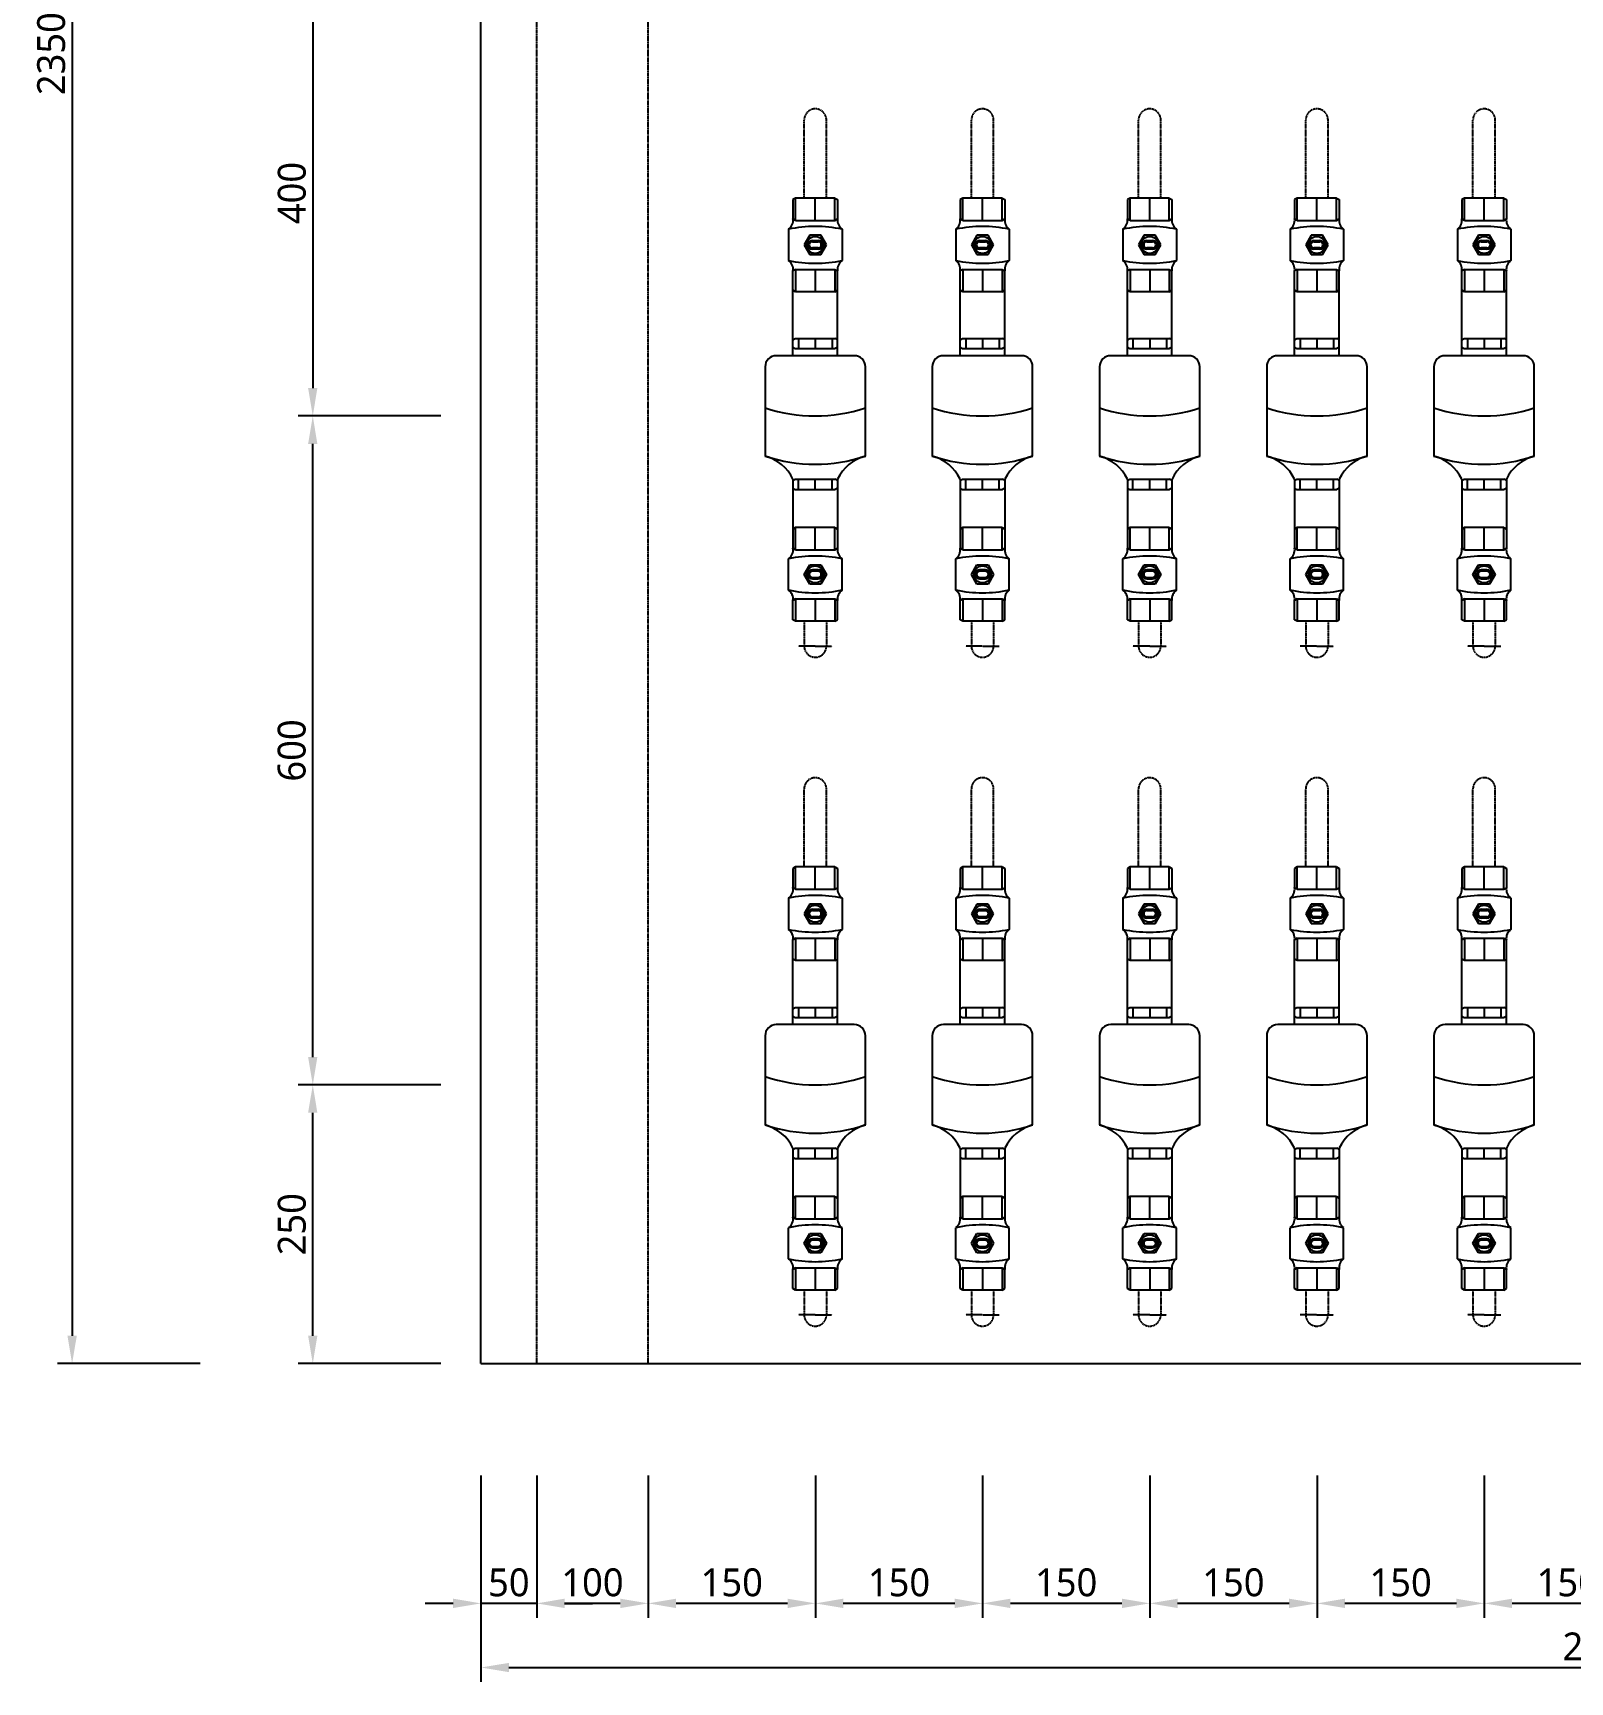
# Model space of a CAD drawing. Header units: millimetres. Extents: x -9013 to 516, y -36629 to 6082.
# Drawn here: x -5500 to -4121, y -28510 to -27031 of the extents above; entities that cross this region are included whole.
import ezdxf

# ---------------------------------------------------------------- set-up
doc = ezdxf.new("R2010")
doc.units = ezdxf.units.MM
doc.header["$LTSCALE"] = 0.05
for name, pattern in [('CENTER', [50.8, 31.75, -6.35, 6.35, -6.35]), ('CENTER2', [28.575, 19.05, -3.175, 3.175, -3.175]), ('DASHDOT', [0.618421, 0.309211, -0.154605, 0, -0.154605])]:
    doc.linetypes.add(name, pattern=pattern)
doc.layers.get('0').update_dxf_attribs({"lineweight": 18})
doc.layers.get('Defpoints').update_dxf_attribs({"color": 140, "lineweight": 18})
for name, color, linetype in [('1CO', 4, 'Continuous'), ('2CONC', 4, 'Continuous'), ('HVAL___2CO', 7, 'Continuous'), ('HWAT__3CO', 1, 'Continuous'), ('HWAT___1DD', 4, 'DASHDOT'), ('HWAT___5CS', 3, 'CENTER2')]:
    doc.layers.add(name, color=color, linetype=linetype)
doc.layers.add('G-Anno-Std-Cntr', color=1, linetype='CENTER2', lineweight=18)
doc.styles.add('trebuchet_MS', font='trebuc.ttf')
doc.dimstyles.new('MGP', dxfattribs={"dimtxt": 2.5, "dimasz": 2.5, "dimexe": 1.25, "dimexo": 0.625, "dimtad": 1, "dimdec": 0, "dimtxsty": 'trebuchet_MS', "dimcen": 2.5, "dimclrt": 7, "dimadec": 0, "dimazin": 0, "dimtfac": 1, "dimtdec": 0, "dimtmove": 0, "dimatfit": 3, "dimfxl": 1.148294, "dimfxlon": 1, "dimarcsym": 2})

# ---------------------------------------------------------------- blocks, each defined once
blk = doc.blocks.new('*D585')
at = {"color": 0, "lineweight": -2, "transparency": 16777216}
for p, q in [((-5097.8, -28382.5), (-5097.8, -28510.3)), ((-3082.8, -28382.5), (-3082.8, -28510.3)), ((-5072.8, -28497.3), (-3107.8, -28497.3))]:
    blk.add_line(p, q, dxfattribs=at)
at = {"color": 0, "transparency": 16777216}
for points in [[(-5072.8, -28493.2), (-5072.8, -28501.5), (-5097.8, -28497.3)], [(-3107.8, -28493.2), (-3107.8, -28501.5), (-3082.8, -28497.3)]]:
    blk.add_solid(points, dxfattribs=at)
at = {"layer": 'Defpoints', "color": 0, "transparency": 16777216}
for p in [(-3082.8, -28165.4), (-5097.8, -28185.8), (-3082.8, -28497.3)]:
    blk.add_point(p, dxfattribs=at)
at = {"color": 7, "transparency": 16777216, "insert": (-4090.3, -28478.6), "char_height": 25, "attachment_point": 5, "style": 'trebuchet_MS'}
blk.add_mtext('2015', dxfattribs=at)
blk = doc.blocks.new('*D586')
at = {"color": 0, "lineweight": -2, "transparency": 16777216}
for p, q in [((-5349.8, -25874.7), (-5477.6, -25874.7)), ((-5464.6, -25899.7), (-5464.6, -28199.7)), ((-5349.8, -28224.7), (-5477.6, -28224.7))]:
    blk.add_line(p, q, dxfattribs=at)
at = {"color": 0, "transparency": 16777216}
for points in [[(-5468.8, -25899.7), (-5460.4, -25899.7), (-5464.6, -25874.7)], [(-5468.8, -28199.7), (-5460.4, -28199.7), (-5464.6, -28224.7)]]:
    blk.add_solid(points, dxfattribs=at)
at = {"layer": 'Defpoints', "color": 0, "transparency": 16777216}
for p in [(-5097.8, -25874.7), (-5464.6, -28224.7), (-5097.8, -28224.7)]:
    blk.add_point(p, dxfattribs=at)
at = {"color": 7, "transparency": 16777216, "insert": (-5483.3, -27049.7), "char_height": 25, "attachment_point": 5, "rotation": 90, "style": 'trebuchet_MS'}
blk.add_mtext('2350', dxfattribs=at)
blk = doc.blocks.new('h-meter')
at = {"layer": 'HVAL___2CO'}
for p, q in [((-25.4, 45), (-105.4, 45)), ((-15.4, -35), (-15.4, 35)), ((-134.2, 20), (-135.4, 17.9)), ((-135.4, 17.9), (-135.4, -17.9)), ((-135.4, 15), (-126.2, 15)), ((-126.2, 20), (-134.2, 20)), ((-127.4, 20), (-126.2, 17.9)), ((-126.2, 17.9), (-126.2, -17.9)), ((-15.4, 20), (-1.2, 20)), ((-7.9, 20), (-9.1, 17.9)), ((-9.1, 17.9), (-9.1, -17.9)), ((0, 15), (-9.1, 15)), ((-1.2, 20), (0, 17.9)), ((0, 17.9), (0, -17.9)), ((-135.4, 0), (-126.2, 0)), ((0, 0), (-9.1, 0)), ((-135.4, -15), (-126.2, -15)), ((-134.2, -20), (-135.4, -17.9)), ((-126.2, -20), (-134.2, -20)), ((-127.4, -20), (-126.2, -17.9)), ((-15.4, -20), (-1.2, -20)), ((0, -15), (-9.1, -15)), ((-7.9, -20), (-9.1, -17.9)), ((-1.2, -20), (0, -17.9)), ((-105.4, -45), (-25.4, -45))]:
    blk.add_line(p, q, dxfattribs=at)
for centre, radius, start, end in [((-142.6, 54.8), 38.4, 295.1026, 345.2121), ((28.2, 0), 141, 161.3868, 198.6132), ((71.5, 0), 141, 161.3868, 198.6132), ((-25.4, 35), 10, 0, 90), ((-142.6, -54.8), 38.4, 14.7879, 64.8974), ((-25.4, -35), 10, 270, 0)]:
    blk.add_arc(centre, radius, start, end, dxfattribs=at)
blk = doc.blocks.new('water meter v')
at = {"layer": 'HVAL___2CO'}
h = blk.add_hatch(color=256, dxfattribs=at)
h.paths.add_polyline_path([(-5839.1, 3714.4), (-5829.1, 3714.4), (-5824.1, 3705.7), (-5829.1, 3697), (-5839.1, 3697), (-5844.1, 3705.7)])
h.paths.add_polyline_path([(-5834.1, 3698.1, 1), (-5834.1, 3713.3, 1)], flags=16)
h.paths.add_polyline_path([(-5836.7, 3701.7), (-5831.5, 3701.7, 1), (-5831.5, 3709.7), (-5836.7, 3709.7, 1)], flags=0)
h.paths.add_polyline_path([(-5836.7, 3702.9), (-5831.5, 3702.9, 1), (-5831.5, 3708.5), (-5836.7, 3708.5, 1)], flags=0)
h = blk.add_hatch(color=256, dxfattribs=at)
h.paths.add_polyline_path([(-5836.7, 3701.7, -1), (-5836.7, 3709.7), (-5831.5, 3709.7, -1), (-5831.5, 3701.7)])
h.paths.add_polyline_path([(-5831.5, 3702.9, 1), (-5831.5, 3708.5), (-5836.7, 3708.5, 1), (-5836.7, 3702.9)], flags=16)
h = blk.add_hatch(color=256, dxfattribs=at)
h.paths.add_polyline_path([(-5839.1, 3401.4), (-5829.1, 3401.4), (-5824.1, 3410.1), (-5829.1, 3418.8), (-5839.1, 3418.8), (-5844.1, 3410.1)])
h.paths.add_polyline_path([(-5834.1, 3417.7, -1), (-5834.1, 3402.5, -1)], flags=16)
h.paths.add_polyline_path([(-5836.7, 3414.1), (-5831.5, 3414.1, -1), (-5831.5, 3406.1), (-5836.7, 3406.1, -1)], flags=0)
h.paths.add_polyline_path([(-5836.7, 3412.9), (-5831.5, 3412.9, -1), (-5831.5, 3407.3), (-5836.7, 3407.3, -1)], flags=0)
h = blk.add_hatch(color=256, dxfattribs=at)
h.paths.add_polyline_path([(-5836.7, 3414.1, 1), (-5836.7, 3406.1), (-5831.5, 3406.1, 1), (-5831.5, 3414.1)])
h.paths.add_polyline_path([(-5831.5, 3412.9, -1), (-5831.5, 3407.3), (-5836.7, 3407.3, -1), (-5836.7, 3412.9)], flags=16)
for p, q in [((-5851.7, 3747.7), (-5854.1, 3746.3)), ((-5854.1, 3746.3), (-5854.1, 3729.1)), ((-5816.5, 3747.7), (-5851.7, 3747.7)), ((-5851.7, 3727.7), (-5851.7, 3747.7)), ((-5834.1, 3727.7), (-5834.1, 3747.7)), ((-5816.5, 3747.7), (-5814.1, 3746.3)), ((-5816.5, 3727.7), (-5816.5, 3747.7)), ((-5814.1, 3746.3), (-5814.1, 3729.1)), ((-5851.7, 3727.7), (-5854.1, 3729.1)), ((-5851.7, 3727.7), (-5816.5, 3727.7)), ((-5816.5, 3727.7), (-5814.1, 3729.1)), ((-5858.1, 3719.7), (-5858.1, 3691.7)), ((-5839.1, 3714.4), (-5844.1, 3705.7)), ((-5829.1, 3714.4), (-5839.1, 3714.4)), ((-5824.1, 3705.7), (-5829.1, 3714.4)), ((-5810.1, 3719.7), (-5810.1, 3691.7)), ((-5844.1, 3705.7), (-5839.1, 3697)), ((-5836.7, 3709.7), (-5831.5, 3709.7)), ((-5836.7, 3708.5), (-5831.5, 3708.5)), ((-5831.5, 3702.9), (-5836.7, 3702.9)), ((-5831.5, 3701.7), (-5836.7, 3701.7)), ((-5829.1, 3697), (-5824.1, 3705.7)), ((-5851.7, 3683.7), (-5854.1, 3682.3)), ((-5851.7, 3683.7), (-5851.7, 3663.7)), ((-5851.7, 3683.7), (-5816.5, 3683.7)), ((-5839.1, 3697), (-5829.1, 3697)), ((-5834.1, 3683.7), (-5834.1, 3663.7)), ((-5816.5, 3683.7), (-5816.5, 3663.7)), ((-5816.5, 3683.7), (-5814.1, 3682.3)), ((-5854.1, 3665.1), (-5854.1, 3682.3)), ((-5814.1, 3665.1), (-5814.1, 3682.3)), ((-5851.7, 3663.7), (-5854.1, 3665.1)), ((-5816.5, 3663.7), (-5851.7, 3663.7)), ((-5816.5, 3663.7), (-5814.1, 3665.1)), ((-5851.7, 3452.1), (-5854.1, 3450.7)), ((-5854.1, 3450.7), (-5854.1, 3433.5)), ((-5816.5, 3452.1), (-5851.7, 3452.1)), ((-5851.7, 3432.1), (-5851.7, 3452.1)), ((-5834.1, 3432.1), (-5834.1, 3452.1)), ((-5816.5, 3452.1), (-5814.1, 3450.7)), ((-5816.5, 3432.1), (-5816.5, 3452.1)), ((-5814.1, 3450.7), (-5814.1, 3433.5)), ((-5851.7, 3432.1), (-5854.1, 3433.5)), ((-5851.7, 3432.1), (-5816.5, 3432.1)), ((-5816.5, 3432.1), (-5814.1, 3433.5)), ((-5858.1, 3396.1), (-5858.1, 3424.1)), ((-5844.1, 3410.1), (-5839.1, 3418.8)), ((-5839.1, 3418.8), (-5829.1, 3418.8)), ((-5829.1, 3418.8), (-5824.1, 3410.1)), ((-5810.1, 3396.1), (-5810.1, 3424.1)), ((-5839.1, 3401.4), (-5844.1, 3410.1)), ((-5831.5, 3414.1), (-5836.7, 3414.1)), ((-5831.5, 3412.9), (-5836.7, 3412.9)), ((-5836.7, 3407.3), (-5831.5, 3407.3)), ((-5836.7, 3406.1), (-5831.5, 3406.1)), ((-5824.1, 3410.1), (-5829.1, 3401.4)), ((-5851.7, 3388.1), (-5854.1, 3386.7)), ((-5851.7, 3388.1), (-5851.7, 3368.1)), ((-5851.7, 3388.1), (-5816.5, 3388.1)), ((-5829.1, 3401.4), (-5839.1, 3401.4)), ((-5834.1, 3388.1), (-5834.1, 3368.1)), ((-5816.5, 3388.1), (-5814.1, 3386.7)), ((-5816.5, 3388.1), (-5816.5, 3368.1)), ((-5854.1, 3369.5), (-5854.1, 3386.7)), ((-5814.1, 3369.5), (-5814.1, 3386.7)), ((-5851.7, 3368.1), (-5854.1, 3369.5)), ((-5816.5, 3368.1), (-5851.7, 3368.1)), ((-5816.5, 3368.1), (-5814.1, 3369.5))]:
    blk.add_line(p, q, dxfattribs=at)
for centre in [(-5834.1, 3705.7), (-5834.1, 3410.1)]:
    blk.add_circle(centre, 7.6, dxfattribs=at)
for centre, radius, start, end in [((-5863.8, 3727.7), 9.8, 305.5591, 8.2752), ((-5804.4, 3727.7), 9.8, 171.7248, 234.4409), ((-5834.1, 3606.5), 115.7, 78.0304, 101.9696), ((-5836.7, 3705.7), 4, 90, 270), ((-5836.7, 3705.7), 4, 90, 270), ((-5836.7, 3705.7), 2.8, 90, 270), ((-5831.5, 3705.7), 4, 270, 90), ((-5831.5, 3705.7), 2.8, 270, 90), ((-5863.8, 3683.7), 9.8, 351.7248, 54.4409), ((-5834.1, 3804.9), 115.7, 258.0304, 281.9696), ((-5804.4, 3683.7), 9.8, 125.5591, 188.2752), ((-5863.8, 3432.1), 9.8, 305.5591, 8.2752), ((-5804.4, 3432.1), 9.8, 171.7248, 234.4409), ((-5834.1, 3310.9), 115.7, 78.0304, 101.9696), ((-5836.7, 3410.1), 4, 90, 270), ((-5836.7, 3410.1), 4, 90, 270), ((-5836.7, 3410.1), 2.8, 90, 270), ((-5831.5, 3410.1), 4, 270, 90), ((-5831.5, 3410.1), 2.8, 270, 90), ((-5863.8, 3388.1), 9.8, 351.7248, 54.4409), ((-5834.1, 3509.3), 115.7, 258.0304, 281.9696), ((-5804.4, 3388.1), 9.8, 125.5591, 188.2752)]:
    blk.add_arc(centre, radius, start, end, dxfattribs=at)
at = {"layer": 'HWAT__3CO'}
for p, q in [((-5854.1, 3620.5), (-5854.1, 3665.1)), ((-5814.1, 3620.5), (-5814.1, 3665.1)), ((-5854.1, 3487.5), (-5854.1, 3450.7)), ((-5814.1, 3487.5), (-5814.1, 3450.7))]:
    blk.add_line(p, q, dxfattribs=at)
at = {"layer": 'HWAT___1DD'}
for q in [(-5849.1, 3345.8), (-5819.1, 3345.8)]:
    blk.add_line((-5834.1, 3345.8), q, dxfattribs=at)
at = {"layer": 'HWAT___5CS'}
for p, q in [((-5844.1, 3747.7), (-5844.1, 3817.7)), ((-5824.1, 3747.7), (-5824.1, 3817.7)), ((-5844.1, 3368.1), (-5844.1, 3345.8)), ((-5824.1, 3368.1), (-5824.1, 3345.8))]:
    blk.add_line(p, q, dxfattribs=at)
for centre, start, end in [((-5834.1, 3817.7), 0, 180), ((-5834.1, 3345.8), 180, 0)]:
    blk.add_arc(centre, 10, start, end, dxfattribs=at)
at = {"rotation": 89.99999999999999}
blk.add_blockref('h-meter', (-5834.1, 3621.7), dxfattribs=at)
blk = doc.blocks.new('*D615')
at = {"color": 0, "lineweight": -2, "transparency": 16777216}
for p, q in [((-4197.8, -28325), (-4197.8, -28452.8)), ((-4047.8, -28325), (-4047.8, -28452.8)), ((-4072.8, -28439.8), (-4172.8, -28439.8))]:
    blk.add_line(p, q, dxfattribs=at)
at = {"color": 0, "transparency": 16777216}
for points in [[(-4172.8, -28435.6), (-4172.8, -28444), (-4197.8, -28439.8)], [(-4072.8, -28435.6), (-4072.8, -28444), (-4047.8, -28439.8)]]:
    blk.add_solid(points, dxfattribs=at)
at = {"layer": 'Defpoints', "color": 0, "transparency": 16777216}
for p in [(-4197.8, -28181.1), (-4047.8, -28208.7), (-4197.8, -28439.8)]:
    blk.add_point(p, dxfattribs=at)
at = {"color": 7, "transparency": 16777216, "insert": (-4122.8, -28421.1), "char_height": 25, "attachment_point": 5, "style": 'trebuchet_MS'}
blk.add_mtext('150', dxfattribs=at)
blk = doc.blocks.new('*D616')
at = {"color": 0, "lineweight": -2, "transparency": 16777216}
for p, q in [((-4347.8, -28325), (-4347.8, -28452.8)), ((-4197.8, -28325), (-4197.8, -28452.8)), ((-4222.8, -28439.8), (-4322.8, -28439.8))]:
    blk.add_line(p, q, dxfattribs=at)
at = {"color": 0, "transparency": 16777216}
for points in [[(-4322.8, -28435.6), (-4322.8, -28444), (-4347.8, -28439.8)], [(-4222.8, -28435.6), (-4222.8, -28444), (-4197.8, -28439.8)]]:
    blk.add_solid(points, dxfattribs=at)
at = {"layer": 'Defpoints', "color": 0, "transparency": 16777216}
for p in [(-4347.8, -28181.1), (-4197.8, -28181.1), (-4347.8, -28439.8)]:
    blk.add_point(p, dxfattribs=at)
at = {"color": 7, "transparency": 16777216, "insert": (-4272.8, -28421.1), "char_height": 25, "attachment_point": 5, "style": 'trebuchet_MS'}
blk.add_mtext('150', dxfattribs=at)
blk = doc.blocks.new('*D617')
at = {"color": 0, "lineweight": -2, "transparency": 16777216}
for p, q in [((-4497.8, -28325), (-4497.8, -28452.8)), ((-4347.8, -28325), (-4347.8, -28452.8)), ((-4372.8, -28439.8), (-4472.8, -28439.8))]:
    blk.add_line(p, q, dxfattribs=at)
at = {"color": 0, "transparency": 16777216}
for points in [[(-4472.8, -28435.6), (-4472.8, -28444), (-4497.8, -28439.8)], [(-4372.8, -28435.6), (-4372.8, -28444), (-4347.8, -28439.8)]]:
    blk.add_solid(points, dxfattribs=at)
at = {"layer": 'Defpoints', "color": 0, "transparency": 16777216}
for p in [(-4497.8, -28181.1), (-4347.8, -28181.1), (-4497.8, -28439.8)]:
    blk.add_point(p, dxfattribs=at)
at = {"color": 7, "transparency": 16777216, "insert": (-4422.8, -28421.1), "char_height": 25, "attachment_point": 5, "style": 'trebuchet_MS'}
blk.add_mtext('150', dxfattribs=at)
blk = doc.blocks.new('*D618')
at = {"color": 0, "lineweight": -2, "transparency": 16777216}
for p, q in [((-4647.8, -28325), (-4647.8, -28452.8)), ((-4497.8, -28325), (-4497.8, -28452.8)), ((-4522.8, -28439.8), (-4622.8, -28439.8))]:
    blk.add_line(p, q, dxfattribs=at)
at = {"color": 0, "transparency": 16777216}
for points in [[(-4622.8, -28435.6), (-4622.8, -28444), (-4647.8, -28439.8)], [(-4522.8, -28435.6), (-4522.8, -28444), (-4497.8, -28439.8)]]:
    blk.add_solid(points, dxfattribs=at)
at = {"layer": 'Defpoints', "color": 0, "transparency": 16777216}
for p in [(-4647.8, -28181.1), (-4497.8, -28181.1), (-4647.8, -28439.8)]:
    blk.add_point(p, dxfattribs=at)
at = {"color": 7, "transparency": 16777216, "insert": (-4572.8, -28421.1), "char_height": 25, "attachment_point": 5, "style": 'trebuchet_MS'}
blk.add_mtext('150', dxfattribs=at)
blk = doc.blocks.new('*D620')
at = {"color": 0, "lineweight": -2, "transparency": 16777216}
for p, q in [((-5133.9, -27974.7), (-5261.7, -27974.7)), ((-5248.7, -28199.7), (-5248.7, -27999.7)), ((-5133.9, -28224.7), (-5261.7, -28224.7))]:
    blk.add_line(p, q, dxfattribs=at)
at = {"color": 0, "transparency": 16777216}
for points in [[(-5252.9, -27999.7), (-5244.6, -27999.7), (-5248.7, -27974.7)], [(-5252.9, -28199.7), (-5244.6, -28199.7), (-5248.7, -28224.7)]]:
    blk.add_solid(points, dxfattribs=at)
at = {"layer": 'Defpoints', "color": 0, "transparency": 16777216}
for p in [(-5248.7, -27974.7), (-4797.8, -27974.7), (-4972.7, -28224.7)]:
    blk.add_point(p, dxfattribs=at)
at = {"color": 7, "transparency": 16777216, "insert": (-5267.4, -28099.7), "char_height": 25, "attachment_point": 5, "rotation": 90, "style": 'trebuchet_MS'}
blk.add_mtext('250', dxfattribs=at)
blk = doc.blocks.new('*D621')
at = {"color": 0, "lineweight": -2, "transparency": 16777216}
for p, q in [((-5133.9, -27374.7), (-5261.7, -27374.7)), ((-5248.7, -27949.7), (-5248.7, -27399.7)), ((-5133.9, -27974.7), (-5261.7, -27974.7))]:
    blk.add_line(p, q, dxfattribs=at)
at = {"color": 0, "transparency": 16777216}
for points in [[(-5252.9, -27399.7), (-5244.6, -27399.7), (-5248.7, -27374.7)], [(-5252.9, -27949.7), (-5244.6, -27949.7), (-5248.7, -27974.7)]]:
    blk.add_solid(points, dxfattribs=at)
at = {"layer": 'Defpoints', "color": 0, "transparency": 16777216}
for p in [(-5248.7, -27374.7), (-4797.8, -27374.7), (-4797.8, -27974.7)]:
    blk.add_point(p, dxfattribs=at)
at = {"color": 7, "transparency": 16777216, "insert": (-5267.5, -27674.7), "char_height": 25, "attachment_point": 5, "rotation": 90, "style": 'trebuchet_MS'}
blk.add_mtext('600', dxfattribs=at)
blk = doc.blocks.new('*D626')
at = {"color": 0, "lineweight": -2, "transparency": 16777216}
for p, q in [((-4797.8, -28325), (-4797.8, -28452.8)), ((-4647.8, -28325), (-4647.8, -28452.8)), ((-4672.8, -28439.8), (-4772.8, -28439.8))]:
    blk.add_line(p, q, dxfattribs=at)
at = {"color": 0, "transparency": 16777216}
for points in [[(-4772.8, -28435.6), (-4772.8, -28444), (-4797.8, -28439.8)], [(-4672.8, -28435.6), (-4672.8, -28444), (-4647.8, -28439.8)]]:
    blk.add_solid(points, dxfattribs=at)
at = {"layer": 'Defpoints', "color": 0, "transparency": 16777216}
for p in [(-4797.8, -28181.1), (-4647.8, -28181.1), (-4797.8, -28439.8)]:
    blk.add_point(p, dxfattribs=at)
at = {"color": 7, "transparency": 16777216, "insert": (-4722.8, -28421.1), "char_height": 25, "attachment_point": 5, "style": 'trebuchet_MS'}
blk.add_mtext('150', dxfattribs=at)
blk = doc.blocks.new('*D627')
at = {"color": 0, "lineweight": -2, "transparency": 16777216}
for p, q in [((-4947.8, -28325), (-4947.8, -28452.8)), ((-4797.8, -28325), (-4797.8, -28452.8)), ((-4822.8, -28439.8), (-4922.8, -28439.8))]:
    blk.add_line(p, q, dxfattribs=at)
at = {"color": 0, "transparency": 16777216}
for points in [[(-4922.8, -28435.6), (-4922.8, -28444), (-4947.8, -28439.8)], [(-4822.8, -28435.6), (-4822.8, -28444), (-4797.8, -28439.8)]]:
    blk.add_solid(points, dxfattribs=at)
at = {"layer": 'Defpoints', "color": 0, "transparency": 16777216}
for p in [(-4947.8, -28185.8), (-4797.8, -28181.1), (-4947.8, -28439.8)]:
    blk.add_point(p, dxfattribs=at)
at = {"color": 7, "transparency": 16777216, "insert": (-4872.8, -28421.1), "char_height": 25, "attachment_point": 5, "style": 'trebuchet_MS'}
blk.add_mtext('150', dxfattribs=at)
blk = doc.blocks.new('*D628')
at = {"color": 0, "lineweight": -2, "transparency": 16777216}
for p, q in [((-5047.8, -28325), (-5047.8, -28452.8)), ((-4947.8, -28325), (-4947.8, -28452.8)), ((-4972.8, -28439.8), (-5022.8, -28439.8))]:
    blk.add_line(p, q, dxfattribs=at)
at = {"color": 0, "transparency": 16777216}
for points in [[(-5022.8, -28435.6), (-5022.8, -28444), (-5047.8, -28439.8)], [(-4972.8, -28435.6), (-4972.8, -28444), (-4947.8, -28439.8)]]:
    blk.add_solid(points, dxfattribs=at)
at = {"layer": 'Defpoints', "color": 0, "transparency": 16777216}
for p in [(-5047.8, -28185.8), (-4947.8, -28185.8), (-5047.8, -28439.8)]:
    blk.add_point(p, dxfattribs=at)
at = {"color": 7, "transparency": 16777216, "insert": (-4997.8, -28421.1), "char_height": 25, "attachment_point": 5, "style": 'trebuchet_MS'}
blk.add_mtext('100', dxfattribs=at)
blk = doc.blocks.new('*D629')
at = {"color": 0, "lineweight": -2, "transparency": 16777216}
for p, q in [((-5097.8, -28325), (-5097.8, -28452.8)), ((-5047.8, -28325), (-5047.8, -28452.8)), ((-5122.8, -28439.8), (-5147.8, -28439.8)), ((-5047.8, -28439.8), (-5097.8, -28439.8)), ((-5022.8, -28439.8), (-4997.8, -28439.8))]:
    blk.add_line(p, q, dxfattribs=at)
at = {"color": 0, "transparency": 16777216}
for points in [[(-5122.8, -28435.6), (-5122.8, -28444), (-5097.8, -28439.8)], [(-5022.8, -28435.6), (-5022.8, -28444), (-5047.8, -28439.8)]]:
    blk.add_solid(points, dxfattribs=at)
at = {"layer": 'Defpoints', "color": 0, "transparency": 16777216}
for p in [(-5097.8, -28197.2), (-5047.8, -28197.2), (-5097.8, -28439.8)]:
    blk.add_point(p, dxfattribs=at)
at = {"color": 7, "transparency": 16777216, "insert": (-5072.8, -28421.1), "char_height": 25, "attachment_point": 5, "style": 'trebuchet_MS'}
blk.add_mtext('50', dxfattribs=at)
blk = doc.blocks.new('*D880')
at = {"color": 0, "lineweight": -2, "transparency": 16777216}
for p, q in [((-5133.9, -26974.7), (-5261.7, -26974.7)), ((-5248.7, -26999.7), (-5248.7, -27349.7)), ((-5139.9, -27374.7), (-5261.7, -27374.7))]:
    blk.add_line(p, q, dxfattribs=at)
at = {"color": 0, "transparency": 16777216}
for points in [[(-5252.9, -26999.7), (-5244.6, -26999.7), (-5248.7, -26974.7)], [(-5252.9, -27349.7), (-5244.6, -27349.7), (-5248.7, -27374.7)]]:
    blk.add_solid(points, dxfattribs=at)
at = {"layer": 'Defpoints', "color": 0, "transparency": 16777216}
for p in [(-4552.6, -26974.7), (-5248.7, -27374.7), (-5133.9, -27374.7)]:
    blk.add_point(p, dxfattribs=at)
at = {"color": 7, "transparency": 16777216, "insert": (-5267.4, -27174.7), "char_height": 25, "attachment_point": 5, "rotation": 90, "style": 'trebuchet_MS'}
blk.add_mtext('400', dxfattribs=at)

msp = doc.modelspace()

# ---------------------------------------------------------------- linework, layer by layer
at = {"layer": '1CO'}
msp.add_line((-5097.8, -28224.7), (-5097.8, -25874.7), dxfattribs=at)
at = {"layer": '2CONC', "lineweight": -3}
msp.add_line((-5097.8, -28224.7), (-3082.8, -28224.7), dxfattribs=at)
at = {"layer": 'HWAT___5CS'}
for p, q in [((-5047.8, -28224.7), (-5047.8, -25874.7)), ((-4947.8, -28224.7), (-4947.8, -25874.7))]:
    msp.add_line(p, q, dxfattribs=at)

# ---------------------------------------------------------------- block references
at = {"layer": 'G-Anno-Std-Cntr', "linetype": 'CENTER'}
for p in [(1036.2, -30926.9), (1186.2, -30926.9), (1336.2, -30926.9), (1486.2, -30926.9), (1636.2, -30926.9), (1036.2, -31526.9), (1186.2, -31526.9), (1336.2, -31526.9), (1486.2, -31526.9), (1636.2, -31526.9)]:
    msp.add_blockref('water meter v', p, dxfattribs=at)

# ---------------------------------------------------------------- dimensions: what is measured, and where the dimension line sits
for base, p1, p2, picture, middle in [((-5464.6, -28224.7), (-5097.8, -25874.7), (-5097.8, -28224.7), '*D586', (-5483.3, -27049.7)), ((-5248.7, -27374.7), (-4552.6, -26974.7), (-5133.9, -27374.7), '*D880', (-5267.4, -27174.7)), ((-5248.7, -27374.7), (-4797.8, -27974.7), (-4797.8, -27374.7), '*D621', (-5267.5, -27674.7)), ((-5248.7, -27974.7), (-4972.7, -28224.7), (-4797.8, -27974.7), '*D620', (-5267.4, -28099.7))]:
    dim = msp.add_linear_dim(base=base, p1=p1, p2=p2, angle=90, dimstyle='MGP', override={"dimscale": 100, "dimtxt": 0.25, "dimasz": 0.25, "dimexe": 0.13, "dimexo": 0.06, "dimgap": 0.06, "dimarcsym": 1})
    dim.commit()
    dim.dimension.update_dxf_attribs({"geometry": picture, "text_midpoint": middle})
for base, p1, p2, picture, middle in [((-3082.8, -28497.3), (-5097.8, -28185.8), (-3082.8, -28165.4), '*D585', (-4090.3, -28478.6)), ((-5047.8, -28439.8), (-4947.8, -28185.8), (-5047.8, -28185.8), '*D628', (-4997.8, -28421.1)), ((-4947.8, -28439.8), (-4797.8, -28181.1), (-4947.8, -28185.8), '*D627', (-4872.8, -28421.1)), ((-4797.8, -28439.8), (-4647.8, -28181.1), (-4797.8, -28181.1), '*D626', (-4722.8, -28421.1)), ((-4647.8, -28439.8), (-4497.8, -28181.1), (-4647.8, -28181.1), '*D618', (-4572.8, -28421.1)), ((-4497.8, -28439.8), (-4347.8, -28181.1), (-4497.8, -28181.1), '*D617', (-4422.8, -28421.1)), ((-4347.8, -28439.8), (-4197.8, -28181.1), (-4347.8, -28181.1), '*D616', (-4272.8, -28421.1)), ((-4197.8, -28439.8), (-4047.8, -28208.7), (-4197.8, -28181.1), '*D615', (-4122.8, -28421.1)), ((-5097.8, -28439.8), (-5047.8, -28197.2), (-5097.8, -28197.2), '*D629', (-5072.8, -28421.1))]:
    dim = msp.add_linear_dim(base=base, p1=p1, p2=p2, dimstyle='MGP', override={"dimscale": 100, "dimtxt": 0.25, "dimasz": 0.25, "dimexe": 0.13, "dimexo": 0.06, "dimgap": 0.06, "dimarcsym": 1})
    dim.commit()
    dim.dimension.update_dxf_attribs({"geometry": picture, "text_midpoint": middle})

doc.saveas('drawing.dxf')
